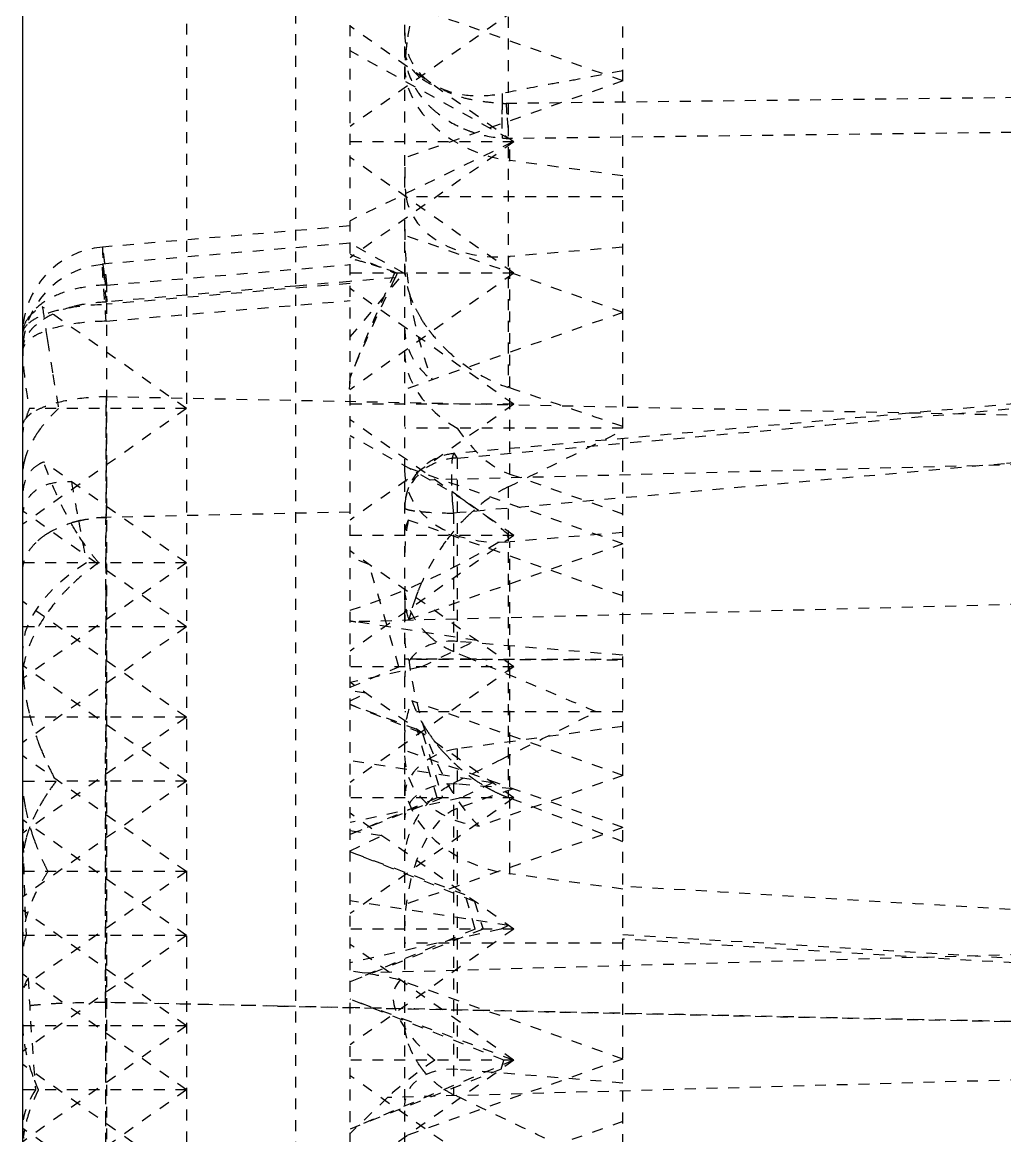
# Model space of a CAD drawing. Header units: millimetres. Extents: x 2089 to 2530, y 1631 to 2074.
# Drawn here: x 2403.78 to 2412.83, y 1830.59 to 1840.84 of the extents above; entities that cross this region are included whole.
import ezdxf

# ---------------------------------------------------------------- set-up
doc = ezdxf.new("R2010")
doc.units = ezdxf.units.MM
doc.linetypes.add('HIDDEN', pattern=[0.2, 0.1, -0.1])
doc.layers.add('DEFAULT_2', color=8, linetype='HIDDEN')

msp = doc.modelspace()

# ---------------------------------------------------------------- linework, layer by layer
at = {"color": 7, "linetype": 'Continuous'}
msp.add_line((2403.781, 1713.577), (2403.781, 2013.577), dxfattribs=at)
at = {"layer": 'DEFAULT_2', "color": 8, "linetype": 'HIDDEN'}
for p, q in [((2406.294, 1857.933), (2406.294, 1775.063)), ((2406.796, 1822.515), (2406.796, 1856.632)), ((2405.289, 1854.83), (2405.289, 1774.058)), ((2409.309, 1818.504), (2409.309, 1850.963)), ((2407.299, 1818.52), (2407.299, 1850.685)), ((2408.251, 1842.493), (2408.251, 1837.481)), ((2408.304, 1840.949), (2406.796, 1839.883)), ((2409.309, 1840.303), (2407.299, 1841.014)), ((2408.304, 1839.741), (2406.796, 1840.807)), ((2408.273, 1839.763), (2406.796, 1840.579)), ((2409.309, 1840.303), (2407.299, 1839.593)), ((2408.233, 1840.098), (2425.891, 1840.3)), ((2408.198, 1840.187), (2408.198, 1840.097)), ((2425.891, 1839.987), (2408.268, 1839.772)), ((2408.304, 1839.741), (2406.796, 1838.675)), ((2408.294, 1839.741), (2406.796, 1839.016)), ((2408.304, 1839.741), (2406.796, 1839.741)), ((2408.268, 1839.57), (2408.268, 1839.772)), ((2408.294, 1839.741), (2408.273, 1839.763)), ((2408.304, 1838.533), (2406.796, 1839.599)), ((2409.309, 1839.429), (2408.268, 1839.57)), ((2409.309, 1839.237), (2407.299, 1839.237)), ((2406.796, 1838.967), (2404.517, 1838.773)), ((2406.796, 1838.809), (2404.517, 1838.616)), ((2407.292, 1838.533), (2406.796, 1838.807)), ((2409.309, 1838.171), (2407.299, 1838.882)), ((2409.309, 1838.772), (2408.268, 1838.686)), ((2404.557, 1838.423), (2406.796, 1838.611)), ((2408.268, 1836.681), (2408.268, 1838.686)), ((2408.304, 1838.533), (2406.793, 1837.457)), ((2407.212, 1838.491), (2406.795, 1838.456)), ((2406.796, 1837.945), (2407.292, 1838.533)), ((2408.304, 1838.533), (2406.796, 1838.533)), ((2406.796, 1838.438), (2404.55, 1838.246)), ((2404.557, 1823.357), (2404.557, 1838.423)), ((2406.294, 1838.414), (2404.557, 1838.269)), ((2406.795, 1838.456), (2406.294, 1838.414)), ((2408.304, 1837.325), (2406.796, 1838.391)), ((2425.891, 1838.479), (2407.757, 1836.872)), ((2404.55, 1838.09), (2406.796, 1838.28)), ((2405.289, 1837.286), (2403.962, 1838.224)), ((2409.309, 1838.171), (2407.299, 1837.461)), ((2403.995, 1838.004), (2404.001, 1837.967)), ((2404.001, 1837.967), (2404.01, 1837.912)), ((2406.79, 1837.501), (2406.789, 1837.464)), ((2404.55, 1837.397), (2404.548, 1835.868)), ((2404.55, 1837.397), (2425.891, 1836.966)), ((2405.289, 1837.286), (2403.781, 1836.22)), ((2405.289, 1837.286), (2403.843, 1837.286)), ((2408.304, 1837.325), (2406.796, 1836.259)), ((2408.304, 1837.325), (2406.796, 1837.325)), ((2418.319, 1837.27), (2412.824, 1836.778)), ((2408.304, 1836.117), (2406.796, 1837.183)), ((2409.309, 1837.105), (2407.299, 1837.105)), ((2407.535, 1836.628), (2406.796, 1837.036)), ((2422.374, 1837.015), (2407.535, 1836.628)), ((2407.783, 1836.831), (2407.757, 1836.872)), ((2405.289, 1835.864), (2403.975, 1836.794)), ((2409.309, 1836.04), (2407.299, 1836.75)), ((2407.783, 1836.831), (2407.783, 1835.141)), ((2412.824, 1836.778), (2408.239, 1836.367)), ((2409.309, 1836.314), (2408.268, 1836.681)), ((2408.251, 1836.564), (2408.251, 1833.704)), ((2405.289, 1835.276), (2403.781, 1836.342)), ((2406.796, 1836.332), (2404.557, 1836.284)), ((2407.865, 1836.333), (2407.806, 1836.328)), ((2408.029, 1836.348), (2407.865, 1836.333)), ((2408.239, 1836.367), (2408.029, 1836.348)), ((2409.309, 1835.56), (2407.331, 1836.259)), ((2407.749, 1836.323), (2407.748, 1835.047)), ((2407.806, 1836.328), (2407.749, 1836.323)), ((2409.309, 1836.145), (2408.268, 1836.059)), ((2408.304, 1836.117), (2406.796, 1835.051)), ((2408.304, 1836.117), (2406.796, 1836.117)), ((2409.309, 1836.04), (2407.303, 1835.33)), ((2408.268, 1833.002), (2408.268, 1836.059)), ((2408.304, 1834.909), (2406.796, 1835.975)), ((2405.289, 1835.864), (2403.781, 1834.799)), ((2405.289, 1835.864), (2403.781, 1835.864)), ((2404.548, 1835.868), (2404.547, 1835.576)), ((2406.972, 1835.851), (2406.796, 1835.916)), ((2407.246, 1834.909), (2406.972, 1835.851)), ((2422.374, 1835.728), (2406.85, 1835.323)), ((2405.289, 1834.443), (2403.781, 1835.509)), ((2407.961, 1835.151), (2406.85, 1835.323)), ((2405.289, 1835.276), (2403.781, 1834.21)), ((2405.289, 1835.276), (2403.781, 1835.276)), ((2407.454, 1834.909), (2407.961, 1835.151)), ((2409.309, 1835.015), (2407.783, 1835.141)), ((2407.892, 1834.986), (2407.748, 1835.047)), ((2405.289, 1833.854), (2403.781, 1834.92)), ((2408.304, 1834.909), (2406.796, 1833.843)), ((2406.796, 1834.719), (2407.246, 1834.909)), ((2407.454, 1834.909), (2406.796, 1834.762)), ((2408.304, 1834.909), (2406.796, 1834.909)), ((2407.335, 1834.978), (2407.295, 1834.978)), ((2407.454, 1834.978), (2407.335, 1834.978)), ((2409.309, 1834.974), (2407.335, 1834.974)), ((2407.598, 1834.978), (2407.454, 1834.978)), ((2407.748, 1834.978), (2407.598, 1834.978)), ((2407.914, 1834.977), (2407.748, 1834.978)), ((2407.961, 1834.977), (2407.914, 1834.977)), ((2408.304, 1833.701), (2406.796, 1834.767)), ((2406.941, 1834.664), (2406.796, 1834.687)), ((2406.796, 1834.595), (2406.941, 1834.664)), ((2409.309, 1833.908), (2407.366, 1834.594)), ((2407.414, 1834.33), (2406.796, 1834.56)), ((2406.796, 1834.56), (2407.464, 1834.295)), ((2409.309, 1834.494), (2407.299, 1834.494)), ((2405.289, 1834.443), (2403.781, 1833.377)), ((2405.289, 1834.443), (2403.781, 1834.443)), ((2407.597, 1833.701), (2407.414, 1834.33)), ((2407.464, 1834.295), (2407.648, 1833.701)), ((2409.309, 1834.359), (2407.783, 1834.152)), ((2405.289, 1833.022), (2403.781, 1834.088)), ((2409.309, 1833.428), (2407.299, 1834.138)), ((2407.783, 1834.152), (2407.783, 1833.828)), ((2408.108, 1833.839), (2406.796, 1834.042)), ((2409.309, 1833.908), (2407.985, 1833.44)), ((2405.289, 1833.854), (2403.78, 1833.853)), ((2405.289, 1833.854), (2403.781, 1832.789)), ((2407.748, 1833.837), (2407.748, 1830.967)), ((2408.297, 1833.785), (2407.783, 1833.828)), ((2408.297, 1833.785), (2407.783, 1833.604)), ((2408.108, 1833.839), (2407.819, 1833.701)), ((2408.304, 1833.701), (2406.796, 1832.635)), ((2407.597, 1833.701), (2406.796, 1833.363)), ((2407.648, 1833.701), (2406.796, 1833.363)), ((2407.819, 1833.701), (2406.796, 1833.473)), ((2408.304, 1833.701), (2406.796, 1833.701)), ((2407.783, 1833.604), (2407.783, 1831.2)), ((2405.289, 1832.433), (2403.781, 1833.499)), ((2408.304, 1832.493), (2406.796, 1833.559)), ((2407.089, 1833.352), (2406.796, 1833.397)), ((2409.309, 1833.428), (2407.299, 1832.717)), ((2406.796, 1833.212), (2407.089, 1833.352)), ((2407.857, 1832.808), (2406.796, 1833.203)), ((2407.942, 1832.748), (2406.796, 1833.203)), ((2405.289, 1833.022), (2403.781, 1831.956)), ((2405.289, 1833.022), (2403.781, 1833.022)), ((2409.309, 1832.861), (2408.268, 1833.002)), ((2408.256, 1832.527), (2406.796, 1832.752)), ((2407.949, 1832.493), (2407.857, 1832.808)), ((2407.942, 1832.748), (2408.021, 1832.493)), ((2405.289, 1831.601), (2403.781, 1832.667)), ((2405.289, 1832.433), (2403.781, 1831.367)), ((2405.289, 1832.433), (2403.781, 1832.433)), ((2408.304, 1832.493), (2406.796, 1831.427)), ((2407.949, 1832.493), (2406.796, 1832.006)), ((2408.021, 1832.493), (2406.796, 1832.006)), ((2408.185, 1832.493), (2406.796, 1832.183)), ((2408.304, 1832.493), (2406.796, 1832.493)), ((2422.374, 1832.521), (2406.925, 1832.088)), ((2408.256, 1832.527), (2408.185, 1832.493)), ((2409.309, 1832.444), (2425.891, 1831.43)), ((2408.302, 1831.286), (2406.796, 1832.351)), ((2409.309, 1832.362), (2407.299, 1832.362)), ((2425.891, 1831.387), (2409.309, 1832.401)), ((2405.289, 1831.012), (2403.781, 1832.078)), ((2406.925, 1832.088), (2406.796, 1832.108)), ((2409.309, 1831.296), (2407.299, 1832.006)), ((2408.212, 1831.285), (2406.796, 1831.847)), ((2408.302, 1831.286), (2406.796, 1831.847)), ((2406.128, 1831.784), (2404.543, 1831.816)), ((2404.544, 1831.817), (2404.544, 1831.779)), ((2406.294, 1831.78), (2404.544, 1831.817)), ((2405.289, 1831.601), (2403.781, 1830.535)), ((2405.289, 1831.601), (2403.781, 1831.601)), ((2422.374, 1831.369), (2407.142, 1830.941)), ((2405.289, 1830.179), (2403.781, 1831.245)), ((2408.304, 1831.285), (2406.796, 1830.219)), ((2408.302, 1831.285), (2406.796, 1830.65)), ((2408.302, 1831.285), (2406.796, 1831.285)), ((2409.309, 1831.296), (2407.299, 1830.585)), ((2408.187, 1831.202), (2408.212, 1831.285)), ((2408.187, 1831.202), (2406.796, 1830.65)), ((2408.304, 1830.077), (2406.796, 1831.142)), ((2409.309, 1831.075), (2407.783, 1831.2)), ((2405.289, 1831.012), (2403.781, 1829.946)), ((2405.289, 1831.012), (2403.781, 1831.012)), ((2407.142, 1830.941), (2406.796, 1830.611)), ((2409.309, 1830.72), (2407.919, 1830.23)), ((2405.289, 1829.591), (2403.781, 1830.657))]:
    msp.add_line(p, q, dxfattribs=at)
for centre, radius, start, end in [((2410.113, 1840.301), 2.816, 172.7134, 174.0658), ((2409.882, 1840.324), 2.584, 174.0369, 177.537), ((2409.703, 1840.333), 2.405, 177.5708, 178.358), ((2409.616, 1840.335), 2.317, 178.3529, 179.9932), ((2412.688, 1839.868), 4.496, 177.078, 178.7612), ((2408.229, 1840.502), 0.406, 265.7036, 270.6461), ((2408.278, 1840.696), 0.923, 265.0834, 269.4311), ((2404.585, 1837.972), 0.804, 94.8742, 180.0008), ((2404.58, 1837.815), 0.799, 94.8522, 179.994), ((2405.894, 1834.99), 3.786, 73.9575, 76.2136), ((2405.833, 1834.779), 4.005, 71.7936, 73.9596), ((2405.804, 1834.688), 4.101, 69.6598, 71.8029), ((2408.222, 1838.636), 0.927, 194.1032, 197.5683), ((2435.207, 1842.807), 31.579, 188.3447, 188.7471), ((2408.474, 1838.74), 1.199, 206.3435, 211.0242), ((2408.576, 1838.802), 1.32, 211.0436, 216.9296), ((2445.214, 1844.321), 41.7, 188.8414, 189.2763), ((2453.764, 1845.751), 50.369, 189.314, 189.6753), ((2404.436, 1836.642), 0.66, 159.964, 163.952), ((2407.802, 1836.366), 0.508, 95.1618, 115.0142), ((2404.094, 1836.487), 0.329, 111.359, 119.416), ((2523.665, 1858.065), 121.347, 190.18239, 190.35626), ((2407.806, 1836.371), 0.508, 158.2095, 175.6547), ((2410.7, 1836.649), 2.97, 182.624, 183.862), ((2410.367, 1836.627), 2.637, 183.8792, 184.4395), ((2407.795, 1836.372), 0.496, 175.6782, 179.9896), ((2409.981, 1836.595), 2.249, 184.3832, 186.9373), ((2409.076, 1835.066), 1.716, 131.3251, 133.8374), ((2404.549, 1835.178), 1.102, 103.4155, 106.8144), ((2404.37, 1835.562), 0.677, 122.4542, 128.201), ((2404.323, 1835.623), 0.6, 128.2365, 132.2825), ((2409.345, 1834.834), 2.072, 143.532, 154.5726), ((2409.326, 1834.844), 2.05, 154.5851, 155.5747), ((2407.731, 1835.649), 0.432, 180.0168, 183.8474), ((2409.277, 1834.866), 1.997, 155.567, 158.3277), ((2409.137, 1834.918), 1.847, 160.1071, 164.5678), ((2409.217, 1834.889), 1.932, 158.3332, 160.1265), ((2409.068, 1834.938), 1.775, 164.5918, 165.531), ((2409.04, 1834.945), 1.747, 165.5301, 166.8081), ((2408.082, 1835.797), 0.822, 227.7598, 233.6757), ((2405.404, 1834.934), 1.621, 180.3437, 182.6851), ((2181.494, 1295.913), 584.685, 67.094385, 67.218756), ((2409.763, 2262.363), 427.39, 269.75831, 269.93901), ((2405.493, 1834.938), 1.711, 182.6812, 184.5392), ((2405.956, 1835.006), 2.179, 191.325, 194.384), ((2291.946, 2067.123), 260.447, 296.50727, 296.72252), ((2408.752, 1835.129), 1.487, 210.0933, 211.4519), ((2408.782, 1835.148), 1.522, 211.457, 214.1166), ((2408.835, 1835.184), 1.586, 214.1303, 218.7308), ((2406.447, 1835.155), 2.693, 200.4162, 201.5775), ((2408.874, 1835.215), 1.637, 218.7159, 221.9296), ((2406.431, 1835.148), 2.675, 201.5751, 205.4274), ((2408.89, 1835.229), 1.657, 221.9325, 226.6568), ((2406.416, 1835.141), 2.659, 205.4311, 206.1065), ((2406.409, 1835.138), 2.651, 206.1057, 208.9553), ((2306.616, 2037.713), 227.581, 296.38367, 296.50689), ((2408.882, 1835.22), 1.645, 226.6399, 232.911), ((2408.86, 1835.192), 1.61, 232.9271, 234.6974), ((2408.829, 1835.147), 1.555, 234.6765, 239.5729), ((2405.546, 1832.719), 1.847, 142.0514, 146.4699), ((2408.795, 1835.09), 1.489, 239.5929, 241.7618), ((2408.769, 1835.041), 1.434, 241.7521, 245.3111), ((2405.406, 1832.809), 1.68, 147.3859, 152.1948), ((2405.486, 1832.759), 1.775, 146.4906, 147.424), ((2408.734, 1834.965), 1.35, 245.3055, 249.0235), ((2404.948, 1833.015), 1.178, 159.1509, 164.2853), ((2406.134, 1834.098), 2.379, 199.0019, 204.6759), ((2404.462, 1833.109), 0.681, 175.7996, 179.9531), ((2406.218, 1834.136), 2.47, 204.6643, 206.8078), ((2405.524, 1832.036), 1.804, 146.8752, 150.48), ((2407.833, 1831.636), 0.535, 180.0654, 186.4405), ((2405.682, 1831.791), 1.922, 196.9514, 201.0121), ((2405.828, 1831.845), 2.077, 200.9755, 202.2426), ((2405.901, 1831.875), 2.156, 202.2432, 203.6072), ((2358.213, 1726.011), 116.059, 64.17512, 64.73425), ((2404.775, 1830.459), 0.995, 169.4494, 172.4603)]:
    msp.add_arc(centre, radius, start, end, dxfattribs=at)
for centre, major_axis, ratio, start_param, end_param in [((2408.304, 1840.326), (0.989, -0.244), 0.737588, -2.961535, -1.425645), ((2408.304, 1839.793), (0.189, 2.001), 0.49321, -4.52296, -4.384695), ((2408.304, 1839.451), (0.989, 0.244), 0.737588, 3.0998, 4.497425), ((2408.304, 1838.653), (-0.189, 2.001), 0.49321, 1.381367, 2.106782), ((2422.141, 1860.478), (77.851, -30.913), 0.310029, -1.645207, -1.639873), ((2484.21, 1860.478), (77.851, 30.913), 0.310029, 2.827537, 2.857319), ((2479.084, 1858.666), (72.843, 28.907), 0.309294, 9.098959, 9.129197), ((2408.304, 1838.137), (0.989, 0.244), 0.737588, 2.961535, 3.68695), ((2404.585, 1836.978), (-0.524, 1.603), 0.380343, 0.860556, 1.255289), ((2408.304, 1837.699), (0.989, -0.244), 0.737588, -2.961535, -1.936409), ((2318.874, 1836.857), (130.387, -23.736), 0.16746, 7.118449, 7.129639), ((2408.304, 1838.653), (-0.189, 2.001), 0.49321, -3.876692, -3.365929), ((2288.799, 1826.955), (136.689, 24.884), 0.16746, 5.744246, 5.760366), ((2408.304, 1836.824), (0.989, 0.244), 0.737588, 2.961535, 4.497425), ((2406.77, 1836.265), (1.785, -0.759), 0.34071, 1.068724, 1.276726), ((2409.534, 1836.338), (2.087, -0.727), 0.30587, -2.390806, -2.261307), ((2404.585, 1839.666), (-0.398, 5.34), 0.130796, -4.028436, -3.930152), ((2407.801, 1836.072), (0.494, -0.122), 0.737588, 2.958728, 3.32165), ((2407.801, 1836.04), (0.095, 1.001), 0.49321, 1.397303, 1.760226), ((2406.77, 1836.265), (1.785, -0.759), 0.34071, 0.741889, 0.939226), ((2407.173, 1836.276), (1.91, 0.852), 0.313879, 4.3767, 5.172664), ((2404.585, 1835.398), (0.753, 0.5), 0.563893, 1.48322, 2.783567), ((2408.304, 1835.231), (-0.189, 2.001), 0.49321, 1.381367, 1.474338), ((2405.966, 1836.244), (2.087, -0.727), 0.30587, -1.058216, -1.029914), ((2408.304, 1835.51), (0.989, 0.244), 0.737588, 2.961535, 3.054506), ((2408.304, 1835.072), (0.989, -0.244), 0.737588, -2.961535, -2.690063), ((2408.304, 1835.231), (-0.189, 2.001), 0.49321, -4.630346, -3.653088), ((2407.801, 1833.774), (0.494, 0.122), 0.737588, 7.708831, 9.24472), ((2408.304, 1834.197), (0.989, 0.244), 0.737588, 2.961535, 4.210265), ((2408.304, 1833.759), (0.989, -0.244), 0.737588, -2.961535, -1.425645), ((2407.801, 1833.445), (0.494, -0.122), 0.737588, 1.785761, 3.32165), ((2306.26, 1836.955), (133.03, -24.218), 0.16746, 0.715713, 0.728175), ((2407.801, 1832.618), (0.095, 1.001), 0.49321, 0.224336, 1.760226), ((2404.585, 1833.14), (0.753, -0.5), 0.563893, -2.852288, -2.783566), ((2404.585, 1831.225), (-0.398, 5.34), 0.130799, 7.404591, 7.615995), ((2404.585, 1832.582), (0.753, 0.5), 0.563893, 2.503442, 2.783566), ((2404.585, 1831.544), (0.753, -0.5), 0.563893, -3.138223, -2.783566), ((2404.585, 1831.225), (-0.398, 5.34), 0.130799, 7.690527, 7.884122), ((2407.8, 1831.167), (2.064, -0.725), 0.308736, 1.94383, 2.113828), ((2409.004, 1831.201), (1.793, -0.754), 0.340169, 3.017759, 3.946179), ((2408.776, 1831.195), (1.93, 0.855), 0.311233, 2.097166, 2.428264), ((2407.801, 1830.818), (0.494, -0.122), 0.737588, 1.785761, 3.32165), ((2404.585, 1830.986), (0.753, 0.5), 0.563893, 2.235315, 2.783566)]:
    msp.add_ellipse(centre, major_axis=major_axis, ratio=ratio, start_param=start_param, end_param=end_param, dxfattribs=at)
for points, knots in [([(2407.384, 1841.003), (2407.377, 1840.974), (2407.351, 1840.86), (2407.331, 1840.745), (2407.32, 1840.658)], [0, 0, 0, 0, 0.252874, 1, 1, 1, 1]), ([(2407.299, 1840.747), (2407.299, 1840.674), (2407.324, 1840.526), (2407.409, 1840.4), (2407.462, 1840.349)], [0, 0, 0, 0, 0.497579, 1, 1, 1, 1]), ([(2407.299, 1840.594), (2407.299, 1840.544), (2407.334, 1840.435), (2407.413, 1840.355), (2407.461, 1840.32)], [0, 0, 0, 0, 0.454628, 1, 1, 1, 1]), ([(2407.299, 1840.594), (2407.299, 1840.563), (2407.307, 1840.439), (2407.35, 1840.318), (2407.398, 1840.237)], [0, 0, 0, 0, 0.245609, 1, 1, 1, 1]), ([(2407.462, 1840.349), (2407.474, 1840.337), (2407.528, 1840.291), (2407.59, 1840.254), (2407.639, 1840.233)], [0, 0, 0, 0, 0.240748, 1, 1, 1, 1]), ([(2409.309, 1840.397), (2409.216, 1840.38), (2409.054, 1840.346), (2408.823, 1840.304), (2408.545, 1840.257), (2408.337, 1840.214), (2408.198, 1840.187)], [0, 0, 0, 0, 0.250321, 0.437667, 0.62471, 1, 1, 1, 1]), ([(2407.398, 1840.237), (2407.408, 1840.22), (2407.45, 1840.154), (2407.502, 1840.095), (2407.545, 1840.054)], [0, 0, 0, 0, 0.245121, 1, 1, 1, 1]), ([(2407.461, 1840.32), (2407.474, 1840.311), (2407.529, 1840.276), (2407.591, 1840.249), (2407.639, 1840.233)], [0, 0, 0, 0, 0.234319, 1, 1, 1, 1]), ([(2407.639, 1840.233), (2407.721, 1840.197), (2407.91, 1840.154), (2408.101, 1840.169), (2408.198, 1840.187)], [0, 0, 0, 0, 0.473914, 1, 1, 1, 1]), ([(2407.639, 1840.233), (2407.677, 1840.209), (2407.761, 1840.169), (2407.899, 1840.132), (2408.046, 1840.11), (2408.147, 1840.1), (2408.198, 1840.097)], [0, 0, 0, 0, 0.232854, 0.477224, 0.734277, 1, 1, 1, 1]), ([(2407.545, 1840.054), (2407.566, 1840.035), (2407.656, 1839.958), (2407.76, 1839.898), (2407.842, 1839.863)], [0, 0, 0, 0, 0.242743, 1, 1, 1, 1]), ([(2408.233, 1840.098), (2408.234, 1840.086), (2408.236, 1840.041), (2408.239, 1839.996), (2408.242, 1839.963)], [0, 0, 0, 0, 0.256711, 1, 1, 1, 1]), ([(2408.194, 1839.965), (2408.193, 1839.949), (2408.193, 1839.894), (2408.193, 1839.839), (2408.196, 1839.801)], [0, 0, 0, 0, 0.295558, 1, 1, 1, 1]), ([(2408.242, 1839.963), (2408.245, 1839.925), (2408.251, 1839.861), (2408.262, 1839.798), (2408.268, 1839.772)], [0, 0, 0, 0, 0.587168, 1, 1, 1, 1]), ([(2407.842, 1839.863), (2407.87, 1839.851), (2407.985, 1839.808), (2408.107, 1839.783), (2408.198, 1839.776)], [0, 0, 0, 0, 0.246821, 1, 1, 1, 1]), ([(2404.517, 1838.773), (2404.516, 1838.773), (2404.516, 1838.768), (2404.515, 1838.762), (2404.516, 1838.75), (2404.516, 1838.726), (2404.519, 1838.684), (2404.522, 1838.623), (2404.527, 1838.546), (2404.534, 1838.456), (2404.541, 1838.354), (2404.547, 1838.283), (2404.55, 1838.246)], [0, 0, 0, 0, 0.00481, 0.018107, 0.040022, 0.070537, 0.156778, 0.274704, 0.4219, 0.595292, 0.789809, 1, 1, 1, 1]), ([(2404.557, 1838.423), (2404.552, 1838.471), (2404.546, 1838.54), (2404.537, 1838.626), (2404.531, 1838.677), (2404.526, 1838.717), (2404.523, 1838.743), (2404.52, 1838.759), (2404.519, 1838.766), (2404.518, 1838.77), (2404.517, 1838.773), (2404.517, 1838.773)], [0, 0, 0, 0, 0.416232, 0.589245, 0.734282, 0.849025, 0.93222, 0.961614, 0.982684, 0.995381, 1, 1, 1, 1]), ([(2404.55, 1838.09), (2404.547, 1838.126), (2404.542, 1838.197), (2404.534, 1838.299), (2404.528, 1838.389), (2404.522, 1838.466), (2404.519, 1838.528), (2404.517, 1838.569), (2404.516, 1838.593), (2404.516, 1838.605), (2404.517, 1838.611), (2404.516, 1838.616), (2404.517, 1838.616)], [0, 0, 0, 0, 0.210357, 0.404826, 0.577901, 0.724894, 0.842836, 0.929025, 0.959597, 0.981655, 0.995105, 1, 1, 1, 1]), ([(2404.518, 1838.615), (2404.519, 1838.612), (2404.52, 1838.603), (2404.526, 1838.571), (2404.529, 1838.541), (2404.531, 1838.519)], [0, 0, 0, 0, 0.095934, 0.296168, 1, 1, 1, 1]), ([(2407.299, 1838.601), (2407.299, 1838.586), (2407.301, 1838.521), (2407.311, 1838.457), (2407.323, 1838.41)], [0, 0, 0, 0, 0.244675, 1, 1, 1, 1]), ([(2404.531, 1838.519), (2404.533, 1838.502), (2404.542, 1838.419), (2404.551, 1838.336), (2404.557, 1838.269)], [0, 0, 0, 0, 0.200426, 1, 1, 1, 1]), ([(2404.557, 1838.423), (2404.479, 1838.423), (2404.329, 1838.405), (2404.121, 1838.349), (2403.947, 1838.259), (2403.863, 1838.168), (2403.833, 1838.121)], [0, 0, 0, 0, 0.28627, 0.554301, 0.792126, 1, 1, 1, 1]), ([(2407.783, 1836.83), (2412.31, 1837.234), (2418.346, 1837.771), (2424.382, 1838.302), (2425.891, 1838.435)], [0, 0, 0, 0, 0.749962, 1, 1, 1, 1]), ([(2407.339, 1838.356), (2407.342, 1838.343), (2407.36, 1838.293), (2407.381, 1838.243), (2407.399, 1838.207)], [0, 0, 0, 0, 0.245238, 1, 1, 1, 1]), ([(2403.831, 1838.118), (2403.846, 1838.141), (2403.888, 1838.181), (2403.936, 1838.211), (2403.962, 1838.224)], [0, 0, 0, 0, 0.489764, 1, 1, 1, 1]), ([(2403.839, 1838.074), (2403.873, 1838.103), (2403.965, 1838.152), (2404.202, 1838.224), (2404.406, 1838.244), (2404.55, 1838.246)], [0, 0, 0, 0, 0.180255, 0.416176, 1, 1, 1, 1]), ([(2403.974, 1838.11), (2403.994, 1838.123), (2404.083, 1838.176), (2404.181, 1838.211), (2404.258, 1838.23)], [0, 0, 0, 0, 0.231737, 1, 1, 1, 1]), ([(2404.258, 1838.23), (2404.282, 1838.236), (2404.38, 1838.257), (2404.481, 1838.267), (2404.557, 1838.269)], [0, 0, 0, 0, 0.244403, 1, 1, 1, 1]), ([(2403.833, 1838.121), (2403.817, 1838.1), (2403.789, 1838.053), (2403.781, 1837.999), (2403.781, 1837.972)], [0, 0, 0, 0, 0.493418, 1, 1, 1, 1]), ([(2403.781, 1837.934), (2403.781, 1837.967), (2403.79, 1838.031), (2403.813, 1838.092), (2403.831, 1838.118)], [0, 0, 0, 0, 0.514194, 1, 1, 1, 1]), ([(2404.55, 1838.09), (2404.451, 1838.088), (2404.266, 1838.074), (2404.051, 1838.027), (2403.914, 1837.969), (2403.828, 1837.917), (2403.781, 1837.854), (2403.781, 1837.815)], [0, 0, 0, 0, 0.346422, 0.644484, 0.764808, 0.863075, 1, 1, 1, 1]), ([(2403.781, 1837.972), (2403.781, 1837.98), (2403.787, 1838.021), (2403.815, 1838.054), (2403.839, 1838.074)], [0, 0, 0, 0, 0.219727, 1, 1, 1, 1]), ([(2403.84, 1837.985), (2403.848, 1837.997), (2403.886, 1838.045), (2403.935, 1838.084), (2403.974, 1838.11)], [0, 0, 0, 0, 0.23288, 1, 1, 1, 1]), ([(2403.781, 1837.815), (2403.781, 1837.829), (2403.786, 1837.89), (2403.813, 1837.948), (2403.84, 1837.985)], [0, 0, 0, 0, 0.239635, 1, 1, 1, 1]), ([(2407.521, 1838.009), (2407.533, 1837.993), (2407.583, 1837.93), (2407.637, 1837.872), (2407.681, 1837.83)], [0, 0, 0, 0, 0.244344, 1, 1, 1, 1]), ([(2407.681, 1837.83), (2407.72, 1837.792), (2407.889, 1837.646), (2408.09, 1837.535), (2408.251, 1837.481)], [0, 0, 0, 0, 0.241234, 1, 1, 1, 1]), ([(2403.781, 1837.122), (2403.781, 1837.162), (2403.828, 1837.224), (2403.914, 1837.276), (2404.051, 1837.334), (2404.266, 1837.381), (2404.451, 1837.396), (2404.55, 1837.397)], [0, 0, 0, 0, 0.136899, 0.235112, 0.355388, 0.653476, 1, 1, 1, 1]), ([(2404.543, 1831.816), (2404.543, 1832.291), (2404.545, 1834.151), (2404.548, 1836.011), (2404.55, 1837.397)], [0, 0, 0, 0, 0.254959, 1, 1, 1, 1]), ([(2404.112, 1837.286), (2404.094, 1837.27), (2404.028, 1837.205), (2403.968, 1837.134), (2403.928, 1837.078)], [0, 0, 0, 0, 0.25523, 1, 1, 1, 1]), ([(2403.781, 1837.012), (2403.781, 1837.027), (2403.784, 1837.089), (2403.797, 1837.151), (2403.811, 1837.196)], [0, 0, 0, 0, 0.23879, 1, 1, 1, 1]), ([(2403.859, 1837.24), (2403.854, 1837.237), (2403.836, 1837.223), (2403.821, 1837.208), (2403.811, 1837.196)], [0, 0, 0, 0, 0.272053, 1, 1, 1, 1]), ([(2403.928, 1837.078), (2403.916, 1837.061), (2403.873, 1836.995), (2403.836, 1836.923), (2403.816, 1836.868)], [0, 0, 0, 0, 0.261298, 1, 1, 1, 1]), ([(2407.757, 1836.872), (2407.751, 1836.872), (2407.74, 1836.85), (2407.735, 1836.814), (2407.729, 1836.752), (2407.729, 1836.705), (2407.729, 1836.678)], [0, 0, 0, 0, 0.091811, 0.289487, 0.597849, 1, 1, 1, 1]), ([(2403.802, 1836.825), (2403.799, 1836.813), (2403.787, 1836.767), (2403.781, 1836.72), (2403.781, 1836.686)], [0, 0, 0, 0, 0.261774, 1, 1, 1, 1]), ([(2403.933, 1836.774), (2403.908, 1836.76), (2403.862, 1836.725), (2403.797, 1836.629), (2403.781, 1836.54), (2403.781, 1836.482)], [0, 0, 0, 0, 0.249311, 0.491962, 1, 1, 1, 1]), ([(2404.283, 1836.137), (2404.25, 1836.191), (2404.128, 1836.401), (2404.033, 1836.624), (2403.975, 1836.794)], [0, 0, 0, 0, 0.260619, 1, 1, 1, 1]), ([(2407.783, 1836.831), (2407.72, 1836.828), (2407.594, 1836.802), (2407.433, 1836.701), (2407.324, 1836.551), (2407.298, 1836.43), (2407.299, 1836.372)], [0, 0, 0, 0, 0.260087, 0.514019, 0.759916, 1, 1, 1, 1]), ([(2407.729, 1836.678), (2407.729, 1836.665), (2407.73, 1836.61), (2407.731, 1836.555), (2407.733, 1836.513)], [0, 0, 0, 0, 0.230563, 1, 1, 1, 1]), ([(2403.781, 1836.279), (2403.781, 1836.329), (2403.8, 1836.43), (2403.903, 1836.549), (2404.057, 1836.61), (2404.17, 1836.616), (2404.23, 1836.613)], [0, 0, 0, 0, 0.239009, 0.467506, 0.716423, 1, 1, 1, 1]), ([(2408.251, 1836.564), (2408.222, 1836.55), (2408.113, 1836.491), (2408.012, 1836.416), (2407.943, 1836.355)], [0, 0, 0, 0, 0.255121, 1, 1, 1, 1]), ([(2407.299, 1836.372), (2407.299, 1836.367), (2407.315, 1836.359), (2407.341, 1836.352), (2407.389, 1836.343), (2407.425, 1836.339), (2407.446, 1836.337)], [0, 0, 0, 0, 0.085206, 0.277192, 0.582594, 1, 1, 1, 1]), ([(2407.446, 1836.337), (2407.469, 1836.335), (2407.57, 1836.327), (2407.67, 1836.324), (2407.749, 1836.323)], [0, 0, 0, 0, 0.225342, 1, 1, 1, 1]), ([(2404.007, 1836.133), (2404.023, 1836.144), (2404.094, 1836.185), (2404.171, 1836.215), (2404.23, 1836.234)], [0, 0, 0, 0, 0.237649, 1, 1, 1, 1]), ([(2404.293, 1836.251), (2404.315, 1836.256), (2404.401, 1836.274), (2404.49, 1836.283), (2404.557, 1836.284)], [0, 0, 0, 0, 0.246304, 1, 1, 1, 1]), ([(2404.557, 1836.284), (2404.535, 1836.283), (2404.447, 1836.279), (2404.359, 1836.266), (2404.295, 1836.251)], [0, 0, 0, 0, 0.253545, 1, 1, 1, 1]), ([(2407.887, 1836.304), (2407.868, 1836.285), (2407.793, 1836.21), (2407.726, 1836.129), (2407.679, 1836.065)], [0, 0, 0, 0, 0.256468, 1, 1, 1, 1]), ([(2404.483, 1835.864), (2404.464, 1835.886), (2404.392, 1835.973), (2404.328, 1836.066), (2404.283, 1836.137)], [0, 0, 0, 0, 0.255314, 1, 1, 1, 1]), ([(2403.84, 1835.975), (2403.845, 1835.983), (2403.868, 1836.016), (2403.896, 1836.046), (2403.919, 1836.067)], [0, 0, 0, 0, 0.240708, 1, 1, 1, 1]), ([(2403.781, 1835.789), (2403.781, 1835.805), (2403.786, 1835.87), (2403.812, 1835.933), (2403.84, 1835.975)], [0, 0, 0, 0, 0.241822, 1, 1, 1, 1]), ([(2404.213, 1835.645), (2404.191, 1835.623), (2404.106, 1835.536), (2404.03, 1835.44), (2403.98, 1835.364)], [0, 0, 0, 0, 0.256699, 1, 1, 1, 1]), ([(2407.53, 1835.188), (2407.495, 1835.219), (2407.383, 1835.339), (2407.307, 1835.501), (2407.299, 1835.62)], [0, 0, 0, 0, 0.277738, 1, 1, 1, 1]), ([(2404.547, 1835.576), (2404.547, 1835.267), (2404.545, 1834.014), (2404.544, 1832.761), (2404.543, 1831.817)], [0, 0, 0, 0, 0.246859, 1, 1, 1, 1]), ([(2407.34, 1835.343), (2407.319, 1835.401), (2407.302, 1835.483), (2407.299, 1835.565), (2407.299, 1835.586)], [0, 0, 0, 0, 0.746124, 1, 1, 1, 1]), ([(2403.98, 1835.364), (2403.921, 1835.275), (2403.826, 1835.095), (2403.777, 1834.893), (2403.779, 1834.799)], [0, 0, 0, 0, 0.53285, 1, 1, 1, 1]), ([(2407.783, 1835.141), (2407.72, 1835.146), (2407.597, 1835.14), (2407.437, 1835.074), (2407.325, 1834.961), (2407.299, 1834.861), (2407.299, 1834.814)], [0, 0, 0, 0, 0.293586, 0.552142, 0.780875, 1, 1, 1, 1]), ([(2403.788, 1834.802), (2403.789, 1834.784), (2403.796, 1834.709), (2403.808, 1834.634), (2403.819, 1834.578)], [0, 0, 0, 0, 0.245421, 1, 1, 1, 1]), ([(2407.299, 1834.225), (2407.299, 1834.257), (2407.304, 1834.382), (2407.331, 1834.508), (2407.366, 1834.594)], [0, 0, 0, 0, 0.254068, 1, 1, 1, 1]), ([(2407.366, 1834.594), (2407.372, 1834.577), (2407.401, 1834.504), (2407.436, 1834.434), (2407.465, 1834.383)], [0, 0, 0, 0, 0.244216, 1, 1, 1, 1]), ([(2403.845, 1834.465), (2403.85, 1834.444), (2403.873, 1834.36), (2403.901, 1834.277), (2403.924, 1834.215)], [0, 0, 0, 0, 0.245359, 1, 1, 1, 1]), ([(2403.807, 1833.618), (2403.803, 1833.641), (2403.788, 1833.73), (2403.781, 1833.821), (2403.781, 1833.889)], [0, 0, 0, 0, 0.256949, 1, 1, 1, 1]), ([(2407.492, 1833.628), (2407.509, 1833.648), (2407.583, 1833.731), (2407.673, 1833.8), (2407.748, 1833.837)], [0, 0, 0, 0, 0.2386, 1, 1, 1, 1]), ([(2403.885, 1833.324), (2403.877, 1833.348), (2403.845, 1833.445), (2403.821, 1833.544), (2403.807, 1833.618)], [0, 0, 0, 0, 0.256488, 1, 1, 1, 1]), ([(2403.92, 1833.593), (2403.913, 1833.58), (2403.886, 1833.528), (2403.863, 1833.475), (2403.848, 1833.434)], [0, 0, 0, 0, 0.255493, 1, 1, 1, 1]), ([(2407.315, 1833.272), (2407.321, 1833.303), (2407.359, 1833.431), (2407.427, 1833.549), (2407.492, 1833.628)], [0, 0, 0, 0, 0.235875, 1, 1, 1, 1]), ([(2403.815, 1833.334), (2403.811, 1833.319), (2403.796, 1833.262), (2403.786, 1833.203), (2403.783, 1833.159)], [0, 0, 0, 0, 0.258291, 1, 1, 1, 1]), ([(2407.299, 1833.132), (2407.299, 1833.167), (2407.303, 1833.214), (2407.312, 1833.26), (2407.315, 1833.272)], [0, 0, 0, 0, 0.74483, 1, 1, 1, 1]), ([(2403.806, 1832.559), (2403.813, 1832.59), (2403.849, 1832.717), (2403.904, 1832.837), (2403.954, 1832.925)], [0, 0, 0, 0, 0.237634, 1, 1, 1, 1]), ([(2403.781, 1832.363), (2403.781, 1832.379), (2403.783, 1832.445), (2403.794, 1832.51), (2403.806, 1832.559)], [0, 0, 0, 0, 0.241035, 1, 1, 1, 1]), ([(2404.544, 1831.817), (2404.446, 1831.817), (2404.304, 1831.814), (2404.123, 1831.808), (2404.009, 1831.802), (2403.916, 1831.794), (2403.847, 1831.787), (2403.805, 1831.778), (2403.786, 1831.772), (2403.781, 1831.767), (2403.781, 1831.765)], [0, 0, 0, 0, 0.383578, 0.555299, 0.705132, 0.827918, 0.919479, 0.976572, 0.992062, 1, 1, 1, 1]), ([(2404.544, 1831.817), (2404.544, 1831.106), (2404.543, 1828.26), (2404.542, 1825.414), (2404.543, 1823.28)], [0, 0, 0, 0, 0.249918, 1, 1, 1, 1]), ([(2404.544, 1831.779), (2404.544, 1830.895), (2404.542, 1827.359), (2404.543, 1823.822), (2404.544, 1821.169)], [0, 0, 0, 0, 0.249901, 1, 1, 1, 1]), ([(2406.128, 1831.784), (2407.775, 1831.749), (2411.069, 1831.68), (2416.01, 1831.574), (2420.951, 1831.473), (2424.245, 1831.409), (2425.892, 1831.374)], [0, 0, 0, 0, 0.25, 0.499999, 0.749999, 1, 1, 1, 1]), ([(2423.881, 1831.415), (2422.415, 1831.445), (2419.484, 1831.502), (2415.087, 1831.594), (2410.69, 1831.688), (2407.759, 1831.749), (2406.294, 1831.78)], [0, 0, 0, 0, 0.250001, 0.500001, 0.75, 1, 1, 1, 1]), ([(2403.781, 1831.613), (2403.781, 1831.598), (2403.782, 1831.538), (2403.789, 1831.478), (2403.797, 1831.433)], [0, 0, 0, 0, 0.243985, 1, 1, 1, 1]), ([(2403.797, 1831.433), (2403.799, 1831.416), (2403.812, 1831.348), (2403.829, 1831.281), (2403.844, 1831.231)], [0, 0, 0, 0, 0.244455, 1, 1, 1, 1]), ([(2407.374, 1831.343), (2407.368, 1831.355), (2407.346, 1831.401), (2407.328, 1831.45), (2407.319, 1831.487)], [0, 0, 0, 0, 0.25669, 1, 1, 1, 1]), ([(2407.461, 1831.204), (2407.453, 1831.215), (2407.42, 1831.259), (2407.392, 1831.307), (2407.374, 1831.343)], [0, 0, 0, 0, 0.25714, 1, 1, 1, 1]), ([(2407.645, 1831.028), (2407.627, 1831.041), (2407.559, 1831.092), (2407.5, 1831.154), (2407.461, 1831.204)], [0, 0, 0, 0, 0.260285, 1, 1, 1, 1]), ([(2403.925, 1831.012), (2403.918, 1830.996), (2403.887, 1830.933), (2403.861, 1830.867), (2403.844, 1830.818)], [0, 0, 0, 0, 0.255587, 1, 1, 1, 1]), ([(2403.844, 1830.818), (2403.839, 1830.803), (2403.82, 1830.745), (2403.805, 1830.686), (2403.797, 1830.641)], [0, 0, 0, 0, 0.256367, 1, 1, 1, 1]), ([(2403.902, 1830.179), (2403.884, 1830.225), (2403.82, 1830.4), (2403.781, 1830.587), (2403.781, 1830.724)], [0, 0, 0, 0, 0.265785, 1, 1, 1, 1])]:
    msp.add_open_spline(points, degree=3, knots=knots, dxfattribs=at)
for points in [[(2408.196, 1839.801), (2408.197, 1839.792), (2408.197, 1839.784), (2408.198, 1839.776)], [(2407.23, 1838.533), (2407.225, 1838.519), (2407.219, 1838.505), (2407.212, 1838.491)], [(2406.796, 1837.575), (2406.793, 1837.551), (2406.792, 1837.526), (2406.79, 1837.501)], [(2403.843, 1837.286), (2403.831, 1837.256), (2403.82, 1837.227), (2403.811, 1837.196)], [(2407.588, 1836.827), (2407.528, 1836.799), (2407.472, 1836.757), (2407.428, 1836.708)], [(2407.428, 1836.708), (2407.389, 1836.665), (2407.357, 1836.613), (2407.335, 1836.559)], [(2404.483, 1835.864), (2404.386, 1835.801), (2404.295, 1835.726), (2404.213, 1835.645)], [(2407.748, 1835.047), (2407.694, 1835.069), (2407.643, 1835.099), (2407.595, 1835.134)], [(2423.656, 1832.024), (2418.874, 1832.313), (2414.091, 1832.6), (2409.309, 1832.887)], [(2407.319, 1831.487), (2407.311, 1831.516), (2407.305, 1831.546), (2407.302, 1831.576)], [(2407.748, 1830.967), (2407.712, 1830.985), (2407.678, 1831.005), (2407.645, 1831.028)]]:
    msp.add_open_spline(points, degree=3, dxfattribs=at)

doc.saveas('drawing.dxf')
